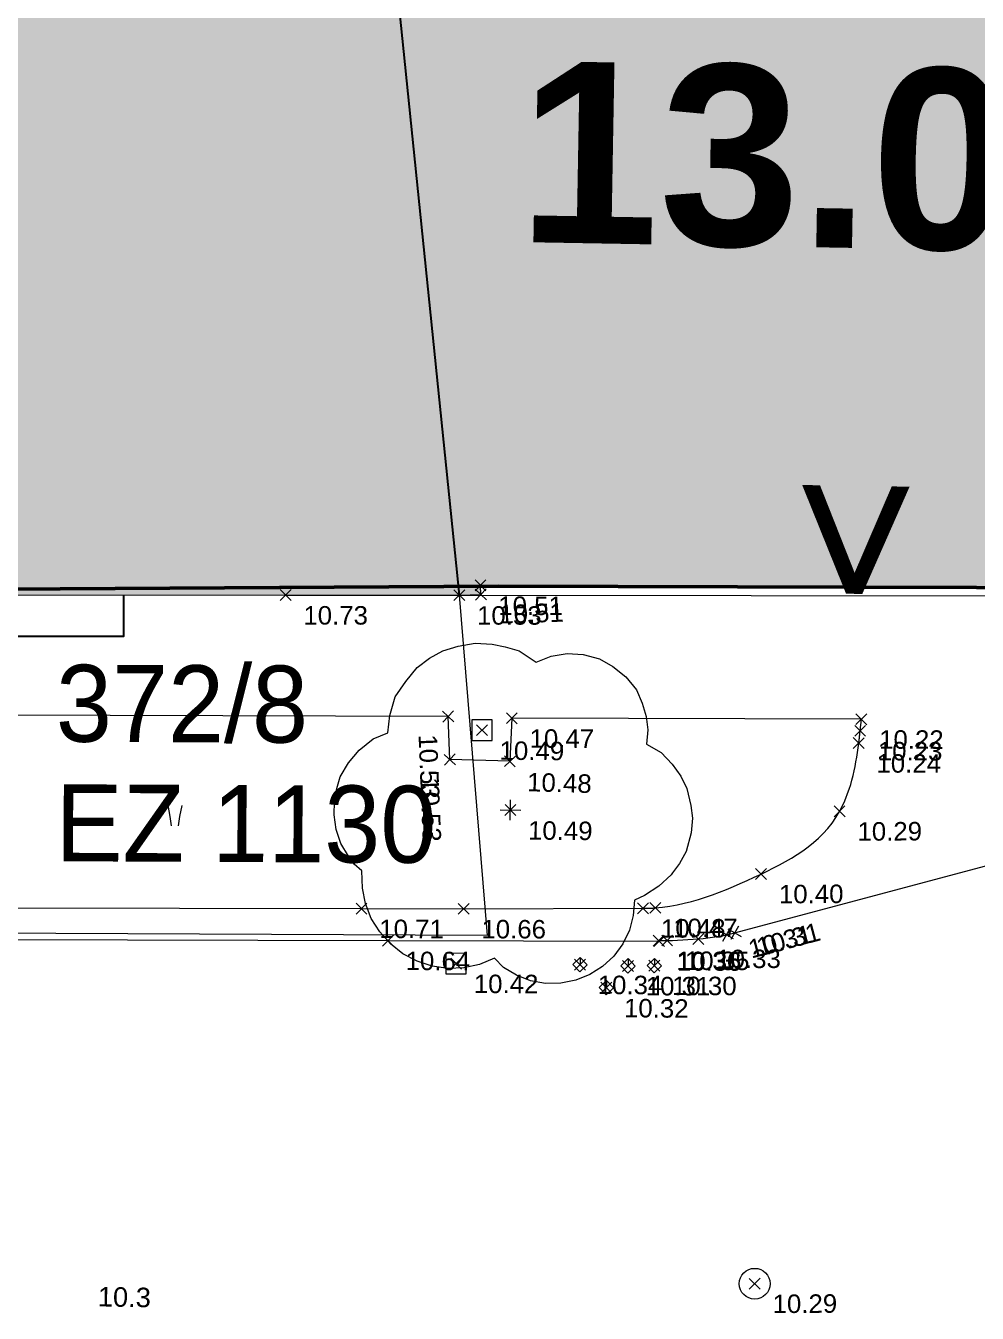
# Model space of a CAD drawing. Header units: metres. Extents: x -208 to 1512, y -277 to 123.
# Drawn here: x 897.06 to 915.6, y 5.63 to 30.72 of the extents above; entities that cross this region are included whole.
import ezdxf
from ezdxf.enums import TextEntityAlignment as Align

# ---------------------------------------------------------------- set-up
doc = ezdxf.new("R2010")
doc.units = ezdxf.units.M
doc.header["$MEASUREMENT"] = 0
for name, color, linetype in [('725 Nachbarbebauung', 7, 'Continuous'), ('730_DKM_Grenzen', 7, 'Continuous'), ('740_WienGV_Flwd-Bebauungsplan', 7, 'Continuous'), ('740_WienGV_Flwd-Bebauungsplan Text', 7, 'Continuous'), ('740_WienGV_Höhenkoten', 7, 'Continuous'), ('740_WienGV_L_Baum_ -gruppen_ Grünflächen', 7, 'Continuous'), ('740_WienGV_L_Gebäude', 7, 'Continuous'), ('740_WienGV_T_Baum_ Naturdenkmal', 7, 'Continuous'), ('740_WienGV_T_Einbauten', 7, 'Continuous'), ('740_WienGV_T_Gebäude', 7, 'Continuous'), ('740_WienGV_T_Straßen_ Gehsteige_ Schienen', 7, 'Continuous'), ('918 Lageplan Beschriftung.x', 7, 'Continuous')]:
    doc.layers.add(name, color=color, linetype=linetype)
doc.styles.add('ERSTELLTER_STIL_12', font='arial.ttf', dxfattribs={"width": 1.000059})
doc.styles.add('ERSTELLTER_STIL_3', font='arial.ttf')
doc.styles.add('ERSTELLTER_STIL_5', font='arial.ttf', dxfattribs={"width": 0.936858})
doc.styles.add('ERSTELLTER_STIL_7', font='tahoma.ttf', dxfattribs={"width": 0.999942})

# ---------------------------------------------------------------- blocks, each defined once
blk = doc.blocks.new('Decke_77_5', base_point=(890.878, 39.478))
at = {"layer": '725 Nachbarbebauung', "linetype": 'Continuous', "lineweight": 0, "true_color": 0x1f1f1f}
blk.add_hatch(color=250, dxfattribs=at).paths.add_polyline_path([(890.878, 39.478), (877.335, 39.288), (877.226, 19.641), (905.51, 19.623), (904.136, 33.059), (890.845, 33.114)])
at = {"layer": '725 Nachbarbebauung', "color": 8, "linetype": 'Continuous', "lineweight": 13, "flags": 128}
for points in [[(890.878, 39.478), (890.368, 39.471)], [(904.136, 33.059), (890.845, 33.114), (890.878, 39.478)], [(877.335, 39.288), (877.226, 19.641), (905.51, 19.623)]]:
    blk.add_lwpolyline(points, dxfattribs=at)
blk = doc.blocks.new('Decke_119_5', base_point=(905.856, 33.052))
at = {"layer": '725 Nachbarbebauung', "linetype": 'Continuous', "lineweight": 0, "true_color": 0x1f1f1f}
blk.add_hatch(color=250, dxfattribs=at).paths.add_polyline_path([(905.856, 33.052), (904.136, 33.059), (905.51, 19.623), (905.931, 19.635), (905.924, 19.815), (929.126, 19.72), (930.079, 32.955), (924.468, 32.978), (924.474, 34.928), (918.233, 34.952), (918.228, 33.002)])
at = {"layer": '725 Nachbarbebauung', "color": 8, "linetype": 'Continuous', "lineweight": 13, "flags": 128}
for points in [[(905.51, 19.623), (905.931, 19.635), (905.924, 19.815), (929.126, 19.72), (930.079, 32.955), (924.468, 32.978), (924.474, 34.928), (918.233, 34.952), (918.228, 33.002), (905.856, 33.052)], [(905.856, 33.052), (904.136, 33.059)], [(904.136, 33.059), (905.51, 19.623)]]:
    blk.add_lwpolyline(points, dxfattribs=at)
blk = doc.blocks.new('GI00131_ATT627(WIESE)_2CA5[1017]_5', base_point=(899.97, 15.327))
at = {"layer": '740_WienGV_L_Baum_ -gruppen_ Grünflächen', "color": 252, "linetype": 'Continuous', "lineweight": 13, "true_color": 0x949494}
for p, q in [((899.833, 15.53), (899.873, 15.309)), ((899.873, 15.309), (899.894, 15.129)), ((900.038, 15.126), (900.065, 15.312)), ((900.065, 15.312), (900.114, 15.525))]:
    blk.add_line(p, q, dxfattribs=at)
blk = doc.blocks.new('GI0007_ATT22(LAUB)_2815[1063]_5', base_point=(906.564, 15.37))
at = {"layer": '740_WienGV_L_Baum_ -gruppen_ Grünflächen', "color": 252, "linetype": 'Continuous', "lineweight": 13, "true_color": 0x949494}
for p, q in [((905.191, 18.538), (905.486, 18.632)), ((905.486, 18.632), (905.821, 18.686)), ((905.821, 18.686), (906.149, 18.67)), ((906.149, 18.67), (906.407, 18.62)), ((906.407, 18.62), (906.674, 18.536)), ((904.687, 18.214), (904.929, 18.399)), ((904.929, 18.399), (905.191, 18.538)), ((906.674, 18.536), (906.93, 18.372)), ((906.93, 18.372), (907.008, 18.316)), ((907.008, 18.316), (907.299, 18.435)), ((907.299, 18.435), (907.609, 18.484)), ((907.609, 18.484), (907.922, 18.468)), ((907.922, 18.468), (908.244, 18.383)), ((908.244, 18.383), (908.5, 18.234)), ((904.468, 17.944), (904.687, 18.214)), ((908.5, 18.234), (908.755, 18.035)), ((904.263, 17.644), (904.468, 17.944)), ((908.755, 18.035), (908.965, 17.782)), ((904.157, 17.278), (904.263, 17.644)), ((908.965, 17.782), (909.074, 17.521)), ((909.074, 17.521), (909.149, 17.261)), ((904.116, 16.94), (904.157, 17.278)), ((909.149, 17.261), (909.184, 17.002)), ((903.558, 16.602), (903.83, 16.821)), ((903.83, 16.821), (904.116, 16.94)), ((909.184, 17.002), (909.159, 16.723)), ((903.349, 16.357), (903.558, 16.602)), ((909.159, 16.723), (909.445, 16.559)), ((903.19, 16.081), (903.349, 16.357)), ((909.445, 16.559), (909.66, 16.331)), ((909.66, 16.331), (909.825, 16.094)), ((903.126, 15.858), (903.19, 16.081)), ((909.825, 16.094), (909.94, 15.858)), ((903.076, 15.601), (903.126, 15.858)), ((909.94, 15.858), (910.023, 15.528)), ((903.072, 15.342), (903.076, 15.601)), ((903.111, 15.057), (903.072, 15.342)), ((910.023, 15.528), (910.053, 15.279)), ((903.201, 14.787), (903.111, 15.057)), ((910.053, 15.279), (910.028, 14.99)), ((910.028, 14.99), (909.927, 14.629)), ((903.35, 14.535), (903.201, 14.787)), ((909.927, 14.629), (909.803, 14.397)), ((903.462, 14.379), (903.35, 14.535)), ((903.609, 14.252), (903.462, 14.379)), ((909.803, 14.397), (909.661, 14.211)), ((903.623, 13.913), (903.609, 14.252)), ((909.635, 14.176), (909.397, 13.952)), ((909.661, 14.211), (909.635, 14.176)), ((903.682, 13.613), (903.623, 13.913)), ((909.397, 13.952), (909.12, 13.773)), ((903.796, 13.323), (903.682, 13.613)), ((908.924, 13.682), (908.899, 13.383)), ((909.12, 13.773), (908.924, 13.682)), ((903.96, 13.061), (903.796, 13.323)), ((908.899, 13.383), (908.824, 13.096)), ((904.17, 12.828), (903.96, 13.061)), ((908.824, 13.096), (908.695, 12.83)), ((904.411, 12.635), (904.17, 12.828)), ((908.695, 12.83), (908.521, 12.589)), ((904.687, 12.49), (904.411, 12.635)), ((906.196, 12.547), (905.905, 12.428)), ((906.372, 12.37), (906.196, 12.547)), ((908.521, 12.589), (908.303, 12.389)), ((904.984, 12.395), (904.687, 12.49)), ((905.291, 12.35), (904.984, 12.395)), ((905.6, 12.364), (905.291, 12.35)), ((905.905, 12.428), (905.6, 12.364)), ((906.623, 12.216), (906.372, 12.37)), ((908.303, 12.389), (908.056, 12.229)), ((906.9, 12.111), (906.623, 12.216)), ((907.192, 12.056), (906.9, 12.111)), ((907.491, 12.06), (907.192, 12.056)), ((907.781, 12.12), (907.491, 12.06)), ((908.056, 12.229), (907.781, 12.12))]:
    blk.add_line(p, q, dxfattribs=at)
blk = doc.blocks.new('LO000601_2AC5[1093]_5', base_point=(911.265, 6.205))
at = {"layer": '740_WienGV_T_Einbauten', "color": 252, "linetype": 'Continuous', "lineweight": 13, "true_color": 0x949494}
blk.add_circle((911.265, 6.205), 0.3, dxfattribs=at)
blk = doc.blocks.new('LO0011_37C5[1095]_5', base_point=(908.376, 11.975))
at = {"layer": '740_WienGV_T_Einbauten', "color": 252, "linetype": 'Continuous', "lineweight": 13, "true_color": 0x949494}
for p, q in [((908.378, 12.116), (908.234, 11.977)), ((908.378, 12.116), (908.376, 11.975)), ((908.517, 11.972), (908.378, 12.116)), ((908.234, 11.977), (908.373, 11.833)), ((908.373, 11.833), (908.517, 11.972))]:
    blk.add_line(p, q, dxfattribs=at)
blk = doc.blocks.new('LO0011_37C5[1096]_5', base_point=(908.798, 12.399))
at = {"layer": '740_WienGV_T_Einbauten', "color": 252, "linetype": 'Continuous', "lineweight": 13, "true_color": 0x949494}
for p, q in [((908.8, 12.541), (908.656, 12.402)), ((908.656, 12.402), (908.795, 12.258)), ((908.795, 12.258), (908.939, 12.397)), ((908.8, 12.541), (908.798, 12.399)), ((908.939, 12.397), (908.8, 12.541))]:
    blk.add_line(p, q, dxfattribs=at)
blk = doc.blocks.new('LO0011_37C5[1097]_5', base_point=(907.862, 12.423))
at = {"layer": '740_WienGV_T_Einbauten', "color": 252, "linetype": 'Continuous', "lineweight": 13, "true_color": 0x949494}
for p, q in [((907.864, 12.565), (907.72, 12.426)), ((907.864, 12.565), (907.862, 12.423)), ((908.003, 12.421), (907.864, 12.565)), ((907.72, 12.426), (907.859, 12.282)), ((907.859, 12.282), (908.003, 12.421))]:
    blk.add_line(p, q, dxfattribs=at)
blk = doc.blocks.new('LO0011_37C5[1098]_5', base_point=(909.31, 12.405))
at = {"layer": '740_WienGV_T_Einbauten', "color": 252, "linetype": 'Continuous', "lineweight": 13, "true_color": 0x949494}
for p, q in [((909.312, 12.546), (909.168, 12.407)), ((909.312, 12.546), (909.31, 12.405)), ((909.451, 12.402), (909.312, 12.546)), ((909.168, 12.407), (909.307, 12.263)), ((909.307, 12.263), (909.451, 12.402))]:
    blk.add_line(p, q, dxfattribs=at)
blk = doc.blocks.new('GI0005_3845[1112]_5', base_point=(906.506, 15.437))
at = {"layer": '740_WienGV_T_Baum_ Naturdenkmal', "color": 252, "linetype": 'Continuous', "lineweight": 13, "true_color": 0x949494}
for p, q in [((906.502, 15.237), (906.509, 15.637)), ((906.306, 15.44), (906.706, 15.433))]:
    blk.add_line(p, q, dxfattribs=at)
blk = doc.blocks.new('LO0005_2B75[1126]_5', base_point=(905.952, 16.993))
at = {"layer": '740_WienGV_T_Einbauten', "color": 252, "linetype": 'Continuous', "lineweight": 13, "true_color": 0x949494}
for p, q in [((905.753, 17.194), (905.752, 16.794)), ((906.153, 17.193), (905.753, 17.194)), ((906.152, 16.793), (906.153, 17.193)), ((905.752, 16.794), (906.152, 16.793))]:
    blk.add_line(p, q, dxfattribs=at)
blk = doc.blocks.new('LO0005_2B75[1127]_5', base_point=(905.448, 12.444))
at = {"layer": '740_WienGV_T_Einbauten', "color": 252, "linetype": 'Continuous', "lineweight": 13, "true_color": 0x949494}
for p, q in [((905.248, 12.644), (905.247, 12.244)), ((905.648, 12.643), (905.248, 12.644)), ((905.647, 12.243), (905.648, 12.643)), ((905.247, 12.244), (905.647, 12.243))]:
    blk.add_line(p, q, dxfattribs=at)
blk = doc.blocks.new('LO0005_2B75[1138]_5', base_point=(905.952, 16.993))
at = {"layer": '740_WienGV_T_Einbauten', "color": 252, "linetype": 'Continuous', "lineweight": 13, "true_color": 0x949494}
for p, q in [((905.753, 17.194), (905.752, 16.794)), ((906.153, 17.193), (905.753, 17.194)), ((906.152, 16.793), (906.153, 17.193)), ((905.752, 16.794), (906.152, 16.793))]:
    blk.add_line(p, q, dxfattribs=at)
blk = doc.blocks.new('LO0005_2B75[1139]_5', base_point=(905.448, 12.444))
at = {"layer": '740_WienGV_T_Einbauten', "color": 252, "linetype": 'Continuous', "lineweight": 13, "true_color": 0x949494}
for p, q in [((905.248, 12.644), (905.247, 12.244)), ((905.648, 12.643), (905.248, 12.644)), ((905.647, 12.243), (905.648, 12.643)), ((905.247, 12.244), (905.647, 12.243))]:
    blk.add_line(p, q, dxfattribs=at)
blk = doc.blocks.new('DEF01_4155[1212]_5', base_point=(909.396, 12.891))
at = {"layer": '740_WienGV_T_Straßen_ Gehsteige_ Schienen', "color": 252, "linetype": 'Continuous', "lineweight": 13, "true_color": 0x949494}
for p, q in [((909.502, 12.997), (909.289, 12.785)), ((909.29, 12.998), (909.501, 12.785))]:
    blk.add_line(p, q, dxfattribs=at)
at = {"layer": '740_WienGV_T_Straßen_ Gehsteige_ Schienen', "color": 252, "lineweight": 13, "true_color": 0x949494, "style": 'ERSTELLTER_STIL_3'}
blk.add_attdef('HOEHE', text='', height=0.36, rotation=359.8821, dxfattribs=at).set_placement((909.741, 12.497), align=Align.MIDDLE_LEFT)
blk = doc.blocks.new('DEF01_4155[1220]_5', base_point=(905.51, 19.623))
at = {"layer": '740_WienGV_T_Gebäude', "color": 252, "linetype": 'Continuous', "lineweight": 13, "true_color": 0x949494}
for p, q in [((905.404, 19.729), (905.616, 19.517)), ((905.616, 19.729), (905.404, 19.517))]:
    blk.add_line(p, q, dxfattribs=at)
at = {"layer": '740_WienGV_T_Gebäude', "color": 252, "lineweight": 13, "true_color": 0x949494, "style": 'ERSTELLTER_STIL_3'}
blk.add_attdef('HOEHE', text='', height=0.36, rotation=359.9658, dxfattribs=at).set_placement((905.856, 19.229), align=Align.MIDDLE_LEFT)
blk = doc.blocks.new('DEF01_4155[1227]_5', base_point=(909.31, 12.405))
at = {"layer": '740_WienGV_T_Einbauten', "color": 252, "linetype": 'Continuous', "lineweight": 13, "true_color": 0x949494}
for p, q in [((909.416, 12.511), (909.203, 12.299)), ((909.204, 12.511), (909.416, 12.299))]:
    blk.add_line(p, q, dxfattribs=at)
at = {"layer": '740_WienGV_T_Einbauten', "color": 252, "lineweight": 13, "true_color": 0x949494, "style": 'ERSTELLTER_STIL_3'}
blk.add_attdef('HOEHE', text='', height=0.36, rotation=359.8821, dxfattribs=at).set_placement((909.655, 12.01), align=Align.MIDDLE_LEFT)
blk = doc.blocks.new('DEF01_4155[1236]_5', base_point=(905.293, 17.258))
at = {"layer": '740_WienGV_T_Straßen_ Gehsteige_ Schienen', "color": 252, "linetype": 'Continuous', "lineweight": 13, "true_color": 0x949494}
for p, q in [((905.403, 17.157), (905.183, 17.36)), ((905.395, 17.368), (905.191, 17.148))]:
    blk.add_line(p, q, dxfattribs=at)
at = {"layer": '740_WienGV_T_Straßen_ Gehsteige_ Schienen', "color": 252, "lineweight": 13, "true_color": 0x949494, "style": 'ERSTELLTER_STIL_3'}
blk.add_attdef('HOEHE', text='', height=0.36, rotation=272.2924, dxfattribs=at).set_placement((904.896, 16.913), align=Align.MIDDLE_LEFT)
blk = doc.blocks.new('DEF01_4155[1275]_5', base_point=(908.798, 12.399))
at = {"layer": '740_WienGV_T_Einbauten', "color": 252, "linetype": 'Continuous', "lineweight": 13, "true_color": 0x949494}
for p, q in [((908.904, 12.505), (908.691, 12.293)), ((908.692, 12.505), (908.903, 12.293))]:
    blk.add_line(p, q, dxfattribs=at)
at = {"layer": '740_WienGV_T_Einbauten', "color": 252, "lineweight": 13, "true_color": 0x949494, "style": 'ERSTELLTER_STIL_3'}
blk.add_attdef('HOEHE', text='', height=0.36, rotation=359.8821, dxfattribs=at).set_placement((909.143, 12.005), align=Align.MIDDLE_LEFT)
blk = doc.blocks.new('DEF01_4155[1280]_5', base_point=(909.405, 12.881))
at = {"layer": '740_WienGV_T_Straßen_ Gehsteige_ Schienen', "color": 252, "linetype": 'Continuous', "lineweight": 13, "true_color": 0x949494}
for p, q in [((909.512, 12.987), (909.299, 12.775)), ((909.3, 12.987), (909.511, 12.775))]:
    blk.add_line(p, q, dxfattribs=at)
at = {"layer": '740_WienGV_T_Straßen_ Gehsteige_ Schienen', "color": 252, "lineweight": 13, "true_color": 0x949494, "style": 'ERSTELLTER_STIL_3'}
blk.add_attdef('HOEHE', text='', height=0.36, rotation=359.8821, dxfattribs=at).set_placement((909.751, 12.486), align=Align.MIDDLE_LEFT)
blk = doc.blocks.new('DEF01_4155[1298]_5', base_point=(913.319, 16.98))
at = {"layer": '740_WienGV_T_Straßen_ Gehsteige_ Schienen', "color": 252, "linetype": 'Continuous', "lineweight": 13, "true_color": 0x949494}
for p, q in [((913.213, 17.086), (913.425, 16.874)), ((913.426, 17.086), (913.213, 16.874))]:
    blk.add_line(p, q, dxfattribs=at)
at = {"layer": '740_WienGV_T_Straßen_ Gehsteige_ Schienen', "color": 252, "lineweight": 13, "true_color": 0x949494, "style": 'ERSTELLTER_STIL_3'}
blk.add_attdef('HOEHE', text='', height=0.36, rotation=359.8419, dxfattribs=at).set_placement((913.664, 16.585), align=Align.MIDDLE_LEFT)
blk = doc.blocks.new('DEF01_4155[1303]_5', base_point=(913.292, 16.741))
at = {"layer": '740_WienGV_T_Straßen_ Gehsteige_ Schienen', "color": 252, "linetype": 'Continuous', "lineweight": 13, "true_color": 0x949494}
for p, q in [((913.398, 16.846), (913.185, 16.635)), ((913.186, 16.847), (913.398, 16.634))]:
    blk.add_line(p, q, dxfattribs=at)
at = {"layer": '740_WienGV_T_Straßen_ Gehsteige_ Schienen', "color": 252, "lineweight": 13, "true_color": 0x949494, "style": 'ERSTELLTER_STIL_3'}
blk.add_attdef('HOEHE', text='', height=0.36, rotation=359.8419, dxfattribs=at).set_placement((913.637, 16.346), align=Align.MIDDLE_LEFT)
blk = doc.blocks.new('DEF01_4155[1312]_5', base_point=(905.931, 19.635))
at = {"layer": '740_WienGV_T_Gebäude', "color": 252, "linetype": 'Continuous', "lineweight": 13, "true_color": 0x949494}
for p, q in [((905.822, 19.738), (906.04, 19.532)), ((906.034, 19.744), (905.828, 19.526))]:
    blk.add_line(p, q, dxfattribs=at)
at = {"layer": '740_WienGV_T_Gebäude', "color": 252, "lineweight": 13, "true_color": 0x949494, "style": 'ERSTELLTER_STIL_3'}
blk.add_attdef('HOEHE', text='', height=0.36, rotation=1.6763, dxfattribs=at).set_placement((906.289, 19.251), align=Align.MIDDLE_LEFT)
blk = doc.blocks.new('DEF01_4155[1315]_5', base_point=(905.595, 13.511))
at = {"layer": '740_WienGV_T_Straßen_ Gehsteige_ Schienen', "color": 252, "linetype": 'Continuous', "lineweight": 13, "true_color": 0x949494}
for p, q in [((905.702, 13.617), (905.489, 13.405)), ((905.49, 13.617), (905.701, 13.405))]:
    blk.add_line(p, q, dxfattribs=at)
at = {"layer": '740_WienGV_T_Straßen_ Gehsteige_ Schienen', "color": 252, "lineweight": 13, "true_color": 0x949494, "style": 'ERSTELLTER_STIL_3'}
blk.add_attdef('HOEHE', text='', height=0.36, rotation=359.8713, dxfattribs=at).set_placement((905.941, 13.116), align=Align.MIDDLE_LEFT)
blk = doc.blocks.new('DEF01_4155[1318]_5', base_point=(905.327, 16.418))
at = {"layer": '740_WienGV_T_Straßen_ Gehsteige_ Schienen', "color": 252, "linetype": 'Continuous', "lineweight": 13, "true_color": 0x949494}
for p, q in [((905.437, 16.317), (905.216, 16.52)), ((905.428, 16.529), (905.225, 16.308))]:
    blk.add_line(p, q, dxfattribs=at)
at = {"layer": '740_WienGV_T_Straßen_ Gehsteige_ Schienen', "color": 252, "lineweight": 13, "true_color": 0x949494, "style": 'ERSTELLTER_STIL_3'}
blk.add_attdef('HOEHE', text='', height=0.36, rotation=272.2924, dxfattribs=at).set_placement((904.929, 16.073), align=Align.MIDDLE_LEFT)
blk = doc.blocks.new('DEF01_4155[1324]_5', base_point=(904.119, 12.892))
at = {"layer": '740_WienGV_T_Straßen_ Gehsteige_ Schienen', "color": 252, "linetype": 'Continuous', "lineweight": 13, "true_color": 0x949494}
for p, q in [((904.225, 12.998), (904.012, 12.786)), ((904.013, 12.998), (904.225, 12.786))]:
    blk.add_line(p, q, dxfattribs=at)
at = {"layer": '740_WienGV_T_Straßen_ Gehsteige_ Schienen', "color": 252, "lineweight": 13, "true_color": 0x949494, "style": 'ERSTELLTER_STIL_3'}
blk.add_attdef('HOEHE', text='', height=0.36, rotation=359.8394, dxfattribs=at).set_placement((904.464, 12.497), align=Align.MIDDLE_LEFT)
blk = doc.blocks.new('DEF01_4155[1349]_5', base_point=(909.328, 13.531))
at = {"layer": '740_WienGV_T_Straßen_ Gehsteige_ Schienen', "color": 252, "linetype": 'Continuous', "lineweight": 13, "true_color": 0x949494}
for p, q in [((909.222, 13.636), (909.435, 13.425)), ((909.434, 13.637), (909.223, 13.424))]:
    blk.add_line(p, q, dxfattribs=at)
at = {"layer": '740_WienGV_T_Straßen_ Gehsteige_ Schienen', "color": 252, "lineweight": 13, "true_color": 0x949494, "style": 'ERSTELLTER_STIL_3'}
blk.add_attdef('HOEHE', text='', height=0.36, rotation=0.1629, dxfattribs=at).set_placement((909.676, 13.138), align=Align.MIDDLE_LEFT)
blk = doc.blocks.new('DEF01_4155[1351]_5', base_point=(905.448, 12.444))
at = {"layer": '740_WienGV_T_Einbauten', "color": 252, "linetype": 'Continuous', "lineweight": 13, "true_color": 0x949494}
for p, q in [((905.554, 12.549), (905.341, 12.338)), ((905.342, 12.55), (905.554, 12.337))]:
    blk.add_line(p, q, dxfattribs=at)
at = {"layer": '740_WienGV_T_Einbauten', "color": 252, "lineweight": 13, "true_color": 0x949494, "style": 'ERSTELLTER_STIL_3'}
blk.add_attdef('HOEHE', text='', height=0.36, rotation=359.8821, dxfattribs=at).set_placement((905.793, 12.049), align=Align.MIDDLE_LEFT)
blk = doc.blocks.new('DEF01_4155[1355]_5', base_point=(909.091, 13.521))
at = {"layer": '740_WienGV_T_Straßen_ Gehsteige_ Schienen', "color": 252, "linetype": 'Continuous', "lineweight": 13, "true_color": 0x949494}
for p, q in [((908.985, 13.627), (909.197, 13.415)), ((909.197, 13.627), (908.985, 13.415))]:
    blk.add_line(p, q, dxfattribs=at)
at = {"layer": '740_WienGV_T_Straßen_ Gehsteige_ Schienen', "color": 252, "lineweight": 13, "true_color": 0x949494, "style": 'ERSTELLTER_STIL_3'}
blk.add_attdef('HOEHE', text='', height=0.36, rotation=0.1629, dxfattribs=at).set_placement((909.439, 13.128), align=Align.MIDDLE_LEFT)
blk = doc.blocks.new('DEF01_4155[1364]_5', base_point=(906.534, 17.226))
at = {"layer": '740_WienGV_T_Straßen_ Gehsteige_ Schienen', "color": 252, "linetype": 'Continuous', "lineweight": 13, "true_color": 0x949494}
for p, q in [((906.64, 17.331), (906.427, 17.12)), ((906.428, 17.332), (906.639, 17.119))]:
    blk.add_line(p, q, dxfattribs=at)
at = {"layer": '740_WienGV_T_Straßen_ Gehsteige_ Schienen', "color": 252, "lineweight": 13, "true_color": 0x949494, "style": 'ERSTELLTER_STIL_3'}
blk.add_attdef('HOEHE', text='', height=0.36, rotation=359.8419, dxfattribs=at).set_placement((906.879, 16.831), align=Align.MIDDLE_LEFT)
blk = doc.blocks.new('DEF01_4155[1367]_5', base_point=(907.862, 12.423))
at = {"layer": '740_WienGV_T_Einbauten', "color": 252, "linetype": 'Continuous', "lineweight": 13, "true_color": 0x949494}
for p, q in [((907.756, 12.53), (907.968, 12.317)), ((907.968, 12.529), (907.756, 12.318))]:
    blk.add_line(p, q, dxfattribs=at)
at = {"layer": '740_WienGV_T_Einbauten', "color": 252, "lineweight": 13, "true_color": 0x949494, "style": 'ERSTELLTER_STIL_3'}
blk.add_attdef('HOEHE', text='', height=0.36, rotation=359.8821, dxfattribs=at).set_placement((908.207, 12.029), align=Align.MIDDLE_LEFT)
blk = doc.blocks.new('DEF01_4155[1368]_5', base_point=(905.924, 19.815))
at = {"layer": '740_WienGV_T_Gebäude', "color": 252, "linetype": 'Continuous', "lineweight": 13, "true_color": 0x949494}
for p, q in [((906.03, 19.921), (905.817, 19.709)), ((905.818, 19.922), (906.03, 19.709))]:
    blk.add_line(p, q, dxfattribs=at)
at = {"layer": '740_WienGV_T_Gebäude', "color": 252, "lineweight": 13, "true_color": 0x949494, "style": 'ERSTELLTER_STIL_3'}
blk.add_attdef('HOEHE', text='', height=0.36, rotation=359.7649, dxfattribs=at).set_placement((906.269, 19.42), align=Align.MIDDLE_LEFT)
blk = doc.blocks.new('DEF01_4155[1374]_5', base_point=(913.343, 17.207))
at = {"layer": '740_WienGV_T_Straßen_ Gehsteige_ Schienen', "color": 252, "linetype": 'Continuous', "lineweight": 13, "true_color": 0x949494}
for p, q in [((913.45, 17.312), (913.237, 17.101)), ((913.238, 17.313), (913.449, 17.1))]:
    blk.add_line(p, q, dxfattribs=at)
at = {"layer": '740_WienGV_T_Straßen_ Gehsteige_ Schienen', "color": 252, "lineweight": 13, "true_color": 0x949494, "style": 'ERSTELLTER_STIL_3'}
blk.add_attdef('HOEHE', text='', height=0.36, rotation=359.8419, dxfattribs=at).set_placement((913.689, 16.812), align=Align.MIDDLE_LEFT)
blk = doc.blocks.new('DEF01_4155[1386]_5', base_point=(902.126, 19.625))
at = {"layer": '740_WienGV_T_Gebäude', "color": 252, "linetype": 'Continuous', "lineweight": 13, "true_color": 0x949494}
for p, q in [((902.02, 19.731), (902.232, 19.519)), ((902.232, 19.731), (902.02, 19.519))]:
    blk.add_line(p, q, dxfattribs=at)
at = {"layer": '740_WienGV_T_Gebäude', "color": 252, "lineweight": 13, "true_color": 0x949494, "style": 'ERSTELLTER_STIL_3'}
blk.add_attdef('HOEHE', text='', height=0.36, rotation=359.9625, dxfattribs=at).set_placement((902.472, 19.231), align=Align.MIDDLE_LEFT)
blk = doc.blocks.new('DEF01_4155[1399]_5', base_point=(909.561, 12.894))
at = {"layer": '740_WienGV_T_Straßen_ Gehsteige_ Schienen', "color": 252, "linetype": 'Continuous', "lineweight": 13, "true_color": 0x949494}
for p, q in [((909.667, 13), (909.454, 12.788)), ((909.455, 13.001), (909.667, 12.788))]:
    blk.add_line(p, q, dxfattribs=at)
at = {"layer": '740_WienGV_T_Straßen_ Gehsteige_ Schienen', "color": 252, "lineweight": 13, "true_color": 0x949494, "style": 'ERSTELLTER_STIL_3'}
blk.add_attdef('HOEHE', text='', height=0.36, rotation=359.8821, dxfattribs=at).set_placement((909.906, 12.5), align=Align.MIDDLE_LEFT)
blk = doc.blocks.new('DEF01_4155[1404]_5', base_point=(910.713, 13.006))
at = {"layer": '740_WienGV_T_Straßen_ Gehsteige_ Schienen', "color": 252, "linetype": 'Continuous', "lineweight": 13, "true_color": 0x949494}
for p, q in [((910.583, 13.081), (910.843, 12.931)), ((910.788, 13.136), (910.638, 12.876))]:
    blk.add_line(p, q, dxfattribs=at)
at = {"layer": '740_WienGV_T_Straßen_ Gehsteige_ Schienen', "color": 252, "lineweight": 13, "true_color": 0x949494, "style": 'ERSTELLTER_STIL_3'}
blk.add_attdef('HOEHE', text='', height=0.36, rotation=14.9295, dxfattribs=at).set_placement((911.154, 12.715), align=Align.MIDDLE_LEFT)
blk = doc.blocks.new('DEF01_4155[1411]_5', base_point=(903.605, 13.516))
at = {"layer": '740_WienGV_T_Straßen_ Gehsteige_ Schienen', "color": 252, "linetype": 'Continuous', "lineweight": 13, "true_color": 0x949494}
for p, q in [((903.499, 13.622), (903.711, 13.409)), ((903.711, 13.621), (903.499, 13.41))]:
    blk.add_line(p, q, dxfattribs=at)
at = {"layer": '740_WienGV_T_Straßen_ Gehsteige_ Schienen', "color": 252, "lineweight": 13, "true_color": 0x949494, "style": 'ERSTELLTER_STIL_3'}
blk.add_attdef('HOEHE', text='', height=0.36, rotation=359.8704, dxfattribs=at).set_placement((903.951, 13.121), align=Align.MIDDLE_LEFT)
blk = doc.blocks.new('DEF01_4155[1417]_5', base_point=(910.874, 13.045))
at = {"layer": '740_WienGV_T_Straßen_ Gehsteige_ Schienen', "color": 252, "linetype": 'Continuous', "lineweight": 13, "true_color": 0x949494}
for p, q in [((910.744, 13.12), (911.004, 12.97)), ((910.949, 13.175), (910.799, 12.915))]:
    blk.add_line(p, q, dxfattribs=at)
at = {"layer": '740_WienGV_T_Straßen_ Gehsteige_ Schienen', "color": 252, "lineweight": 13, "true_color": 0x949494, "style": 'ERSTELLTER_STIL_3'}
blk.add_attdef('HOEHE', text='', height=0.36, rotation=14.9295, dxfattribs=at).set_placement((911.314, 12.754), align=Align.MIDDLE_LEFT)
blk = doc.blocks.new('DEF01_4155[1420]_5', base_point=(906.497, 16.386))
at = {"layer": '740_WienGV_T_Straßen_ Gehsteige_ Schienen', "color": 252, "linetype": 'Continuous', "lineweight": 13, "true_color": 0x949494}
for p, q in [((906.606, 16.489), (906.388, 16.283)), ((906.394, 16.495), (906.6, 16.277))]:
    blk.add_line(p, q, dxfattribs=at)
at = {"layer": '740_WienGV_T_Straßen_ Gehsteige_ Schienen', "color": 252, "lineweight": 13, "true_color": 0x949494, "style": 'ERSTELLTER_STIL_3'}
blk.add_attdef('HOEHE', text='', height=0.36, rotation=358.4118, dxfattribs=at).set_placement((906.832, 15.983), align=Align.MIDDLE_LEFT)
blk = doc.blocks.new('DEF01_4155[1424]_5', base_point=(911.265, 6.205))
at = {"layer": '740_WienGV_T_Einbauten', "color": 252, "linetype": 'Continuous', "lineweight": 13, "true_color": 0x949494}
for p, q in [((911.159, 6.31), (911.372, 6.099)), ((911.371, 6.312), (911.16, 6.098))]:
    blk.add_line(p, q, dxfattribs=at)
at = {"layer": '740_WienGV_T_Einbauten', "color": 252, "lineweight": 13, "true_color": 0x949494, "style": 'ERSTELLTER_STIL_3'}
blk.add_attdef('HOEHE', text='', height=0.36, rotation=0.3154, dxfattribs=at).set_placement((911.614, 5.813), align=Align.MIDDLE_LEFT)
blk = doc.blocks.new('DEF01_4155[1432]_5', base_point=(911.389, 14.189))
at = {"layer": '740_WienGV_T_Straßen_ Gehsteige_ Schienen', "color": 252, "linetype": 'Continuous', "lineweight": 13, "true_color": 0x949494}
for p, q in [((911.282, 14.295), (911.495, 14.084)), ((911.494, 14.296), (911.283, 14.082))]:
    blk.add_line(p, q, dxfattribs=at)
at = {"layer": '740_WienGV_T_Straßen_ Gehsteige_ Schienen', "color": 252, "lineweight": 13, "true_color": 0x949494, "style": 'ERSTELLTER_STIL_3'}
blk.add_attdef('HOEHE', text='', height=0.36, rotation=0.3154, dxfattribs=at).set_placement((911.737, 13.797), align=Align.MIDDLE_LEFT)
blk = doc.blocks.new('DEF01_4155[1436]_5', base_point=(908.376, 11.975))
at = {"layer": '740_WienGV_T_Einbauten', "color": 252, "linetype": 'Continuous', "lineweight": 13, "true_color": 0x949494}
for p, q in [((908.483, 12.08), (908.269, 11.87)), ((908.27, 12.082), (908.481, 11.868))]:
    blk.add_line(p, q, dxfattribs=at)
at = {"layer": '740_WienGV_T_Einbauten', "color": 252, "lineweight": 13, "true_color": 0x949494, "style": 'ERSTELLTER_STIL_3'}
blk.add_attdef('HOEHE', text='', height=0.36, rotation=359.5214, dxfattribs=at).set_placement((908.719, 11.578), align=Align.MIDDLE_LEFT)
blk = doc.blocks.new('DEF01_4155[1448]_5', base_point=(912.918, 15.41))
at = {"layer": '740_WienGV_T_Straßen_ Gehsteige_ Schienen', "color": 252, "linetype": 'Continuous', "lineweight": 13, "true_color": 0x949494}
for p, q in [((912.812, 15.516), (913.025, 15.305)), ((913.024, 15.517), (912.813, 15.304))]:
    blk.add_line(p, q, dxfattribs=at)
at = {"layer": '740_WienGV_T_Straßen_ Gehsteige_ Schienen', "color": 252, "lineweight": 13, "true_color": 0x949494, "style": 'ERSTELLTER_STIL_3'}
blk.add_attdef('HOEHE', text='', height=0.36, rotation=0.3154, dxfattribs=at).set_placement((913.267, 15.018), align=Align.MIDDLE_LEFT)
blk = doc.blocks.new('DEF01_4155[1450]_5', base_point=(910.167, 12.924))
at = {"layer": '740_WienGV_T_Straßen_ Gehsteige_ Schienen', "color": 252, "linetype": 'Continuous', "lineweight": 13, "true_color": 0x949494}
for p, q in [((910.061, 13.03), (910.274, 12.819)), ((910.273, 13.031), (910.062, 12.818))]:
    blk.add_line(p, q, dxfattribs=at)
at = {"layer": '740_WienGV_T_Straßen_ Gehsteige_ Schienen', "color": 252, "lineweight": 13, "true_color": 0x949494, "style": 'ERSTELLTER_STIL_3'}
blk.add_attdef('HOEHE', text='', height=0.36, rotation=0.3154, dxfattribs=at).set_placement((910.516, 12.532), align=Align.MIDDLE_LEFT)
blk = doc.blocks.new('DEF01_4155[1454]_5', base_point=(906.506, 15.437))
at = {"layer": '740_WienGV_T_Baum_ Naturdenkmal', "color": 252, "linetype": 'Continuous', "lineweight": 13, "true_color": 0x949494}
for p, q in [((906.613, 15.542), (906.399, 15.332)), ((906.401, 15.544), (906.611, 15.33))]:
    blk.add_line(p, q, dxfattribs=at)
at = {"layer": '740_WienGV_T_Baum_ Naturdenkmal', "color": 252, "lineweight": 13, "true_color": 0x949494, "style": 'ERSTELLTER_STIL_3'}
blk.add_attdef('HOEHE', text='', height=0.36, rotation=359.5214, dxfattribs=at).set_placement((906.849, 15.04), align=Align.MIDDLE_LEFT)
blk = doc.blocks.new('DEF01_4155[1455]_5', base_point=(905.952, 16.993))
at = {"layer": '740_WienGV_T_Einbauten', "color": 252, "linetype": 'Continuous', "lineweight": 13, "true_color": 0x949494}
for p, q in [((906.059, 17.098), (905.845, 16.888)), ((905.847, 17.1), (906.057, 16.886))]:
    blk.add_line(p, q, dxfattribs=at)
at = {"layer": '740_WienGV_T_Einbauten', "color": 252, "lineweight": 13, "true_color": 0x949494, "style": 'ERSTELLTER_STIL_3'}
blk.add_attdef('HOEHE', text='', height=0.36, rotation=359.5214, dxfattribs=at).set_placement((906.295, 16.596), align=Align.MIDDLE_LEFT)

msp = doc.modelspace()

# ---------------------------------------------------------------- linework, layer by layer
at = {"layer": '730_DKM_Grenzen', "color": 8, "linetype": 'Continuous', "lineweight": 13}
for points in [[(905.51, 19.623), (906.05, 12.991), (879.44, 13.118)], [(905.51, 19.623), (945.341, 19.581), (951.257, 19.575), (954.79, 19.68), (984.792, 19.54), (987.992, 19.521)]]:
    msp.add_lwpolyline(points, dxfattribs=at)
at = {"layer": '740_WienGV_Flwd-Bebauungsplan', "color": 1, "linetype": 'Continuous', "lineweight": 50, "true_color": 0xfb0106}
msp.add_lwpolyline([(877.622, 83.446), (877.607, 62.115), (877.503, 46.48), (877.547, 39.341), (877.456, 19.626), (906.271, 19.8), (929.556, 19.731), (945.449, 19.707), (945.789, 19.701), (950.803, 19.698), (974.599, 19.655)], dxfattribs=at)
at = {"layer": '740_WienGV_L_Gebäude', "color": 7, "linetype": 'Continuous', "lineweight": 25}
msp.add_line((904.136, 33.059), (905.51, 19.623), dxfattribs=at)
at = {"layer": '740_WienGV_T_Gebäude', "color": 7, "linetype": 'Continuous', "lineweight": 18}
for p, q in [((877.226, 19.641), (902.126, 19.625)), ((902.126, 19.625), (905.51, 19.623)), ((905.51, 19.623), (905.931, 19.635)), ((905.931, 19.635), (905.924, 19.815)), ((905.924, 19.815), (929.126, 19.72))]:
    msp.add_line(p, q, dxfattribs=at)
at = {"layer": '740_WienGV_T_Gebäude', "color": 7, "linetype": 'Continuous', "lineweight": 25}
msp.add_lwpolyline([(898.971, 19.626), (898.971, 18.818), (895.575, 18.821), (895.576, 19.629)], dxfattribs=at)
at = {"layer": '740_WienGV_T_Straßen_ Gehsteige_ Schienen', "color": 8, "linetype": 'Continuous', "lineweight": 13}
for p, q in [((905.293, 17.258), (880.393, 17.336)), ((905.327, 16.418), (905.293, 17.258)), ((906.534, 17.226), (906.497, 16.386)), ((913.343, 17.207), (906.534, 17.226)), ((913.319, 16.98), (913.343, 17.207)), ((906.497, 16.386), (905.327, 16.418)), ((910.874, 13.045), (922.698, 16.198)), ((878.705, 13.572), (903.605, 13.516)), ((903.605, 13.516), (905.595, 13.511)), ((905.595, 13.511), (909.091, 13.521)), ((885.951, 12.943), (904.119, 12.892)), ((904.119, 12.892), (909.405, 12.881))]:
    msp.add_line(p, q, dxfattribs=at)
for points in [[(909.091, 13.521), (909.107, 13.521), (909.123, 13.521), (909.139, 13.521), (909.154, 13.522), (909.17, 13.522), (909.186, 13.523), (909.202, 13.523), (909.218, 13.524), (909.233, 13.525), (909.249, 13.525), (909.265, 13.526), (909.281, 13.527), (909.297, 13.528), (909.313, 13.529), (909.328, 13.531), (909.472, 13.545), (909.614, 13.565), (909.754, 13.59), (909.894, 13.62), (910.032, 13.655), (910.17, 13.694), (910.307, 13.738), (910.443, 13.784), (910.578, 13.835), (910.714, 13.888), (910.849, 13.944), (910.984, 14.003), (911.119, 14.063), (911.254, 14.125), (911.389, 14.189), (911.511, 14.248), (911.632, 14.308), (911.751, 14.369), (911.868, 14.433), (911.983, 14.5), (912.095, 14.569), (912.205, 14.642), (912.31, 14.72), (912.412, 14.801), (912.509, 14.888), (912.602, 14.98), (912.69, 15.078), (912.772, 15.182), (912.848, 15.292), (912.918, 15.41), (912.964, 15.496), (913.005, 15.583), (913.042, 15.669), (913.076, 15.757), (913.107, 15.844), (913.135, 15.932), (913.16, 16.02), (913.183, 16.109), (913.203, 16.198), (913.222, 16.288), (913.238, 16.378), (913.253, 16.468), (913.267, 16.558), (913.28, 16.649), (913.292, 16.741), (913.294, 16.757), (913.296, 16.772), (913.298, 16.788), (913.3, 16.804), (913.302, 16.82), (913.304, 16.836), (913.306, 16.852), (913.308, 16.868), (913.31, 16.884), (913.312, 16.9), (913.313, 16.916), (913.315, 16.932), (913.316, 16.948), (913.318, 16.964), (913.319, 16.98)], [(909.396, 12.891), (909.423, 12.892), (909.451, 12.892), (909.478, 12.893), (909.506, 12.893), (909.533, 12.894), (909.561, 12.894), (909.662, 12.897), (909.763, 12.901), (909.864, 12.905), (909.965, 12.911), (910.066, 12.917), (910.167, 12.924), (910.259, 12.932), (910.35, 12.943), (910.441, 12.956), (910.532, 12.971), (910.623, 12.988), (910.713, 13.006), (910.74, 13.012), (910.767, 13.018), (910.794, 13.025), (910.82, 13.031), (910.847, 13.038), (910.874, 13.045)]]:
    msp.add_lwpolyline(points, dxfattribs=at)

# ---------------------------------------------------------------- block references
at = {"layer": '725 Nachbarbebauung', "color": 8, "linetype": 'Continuous', "lineweight": 13}
for name, p in [('Decke_77_5', (890.878, 39.478)), ('Decke_119_5', (905.856, 33.052))]:
    msp.add_blockref(name, p, dxfattribs=at)
at = {"layer": '740_WienGV_L_Baum_ -gruppen_ Grünflächen', "color": 72, "linetype": 'Continuous', "lineweight": 13, "true_color": 0x69e600}
msp.add_blockref('GI0007_ATT22(LAUB)_2815[1063]_5', (906.564, 15.37), dxfattribs=at)
at = {"layer": '740_WienGV_L_Baum_ -gruppen_ Grünflächen', "color": 252, "linetype": 'Continuous', "lineweight": 13, "true_color": 0x949494}
msp.add_blockref('GI00131_ATT627(WIESE)_2CA5[1017]_5', (899.97, 15.327), dxfattribs=at)
at = {"layer": '740_WienGV_T_Baum_ Naturdenkmal', "color": 72, "linetype": 'Continuous', "lineweight": 13, "true_color": 0x69e600}
msp.add_blockref('GI0005_3845[1112]_5', (906.506, 15.437), dxfattribs=at)
at = {"layer": '740_WienGV_T_Baum_ Naturdenkmal', "color": 252, "linetype": 'Continuous', "lineweight": 13, "true_color": 0x949494}
msp.add_blockref('DEF01_4155[1454]_5', (906.506, 15.437), dxfattribs=at).add_auto_attribs({'HOEHE': '10.49'})
at = {"layer": '740_WienGV_T_Einbauten', "color": 252, "linetype": 'Continuous', "lineweight": 13, "true_color": 0x949494}
for name, p in [('LO0005_2B75[1126]_5', (905.952, 16.993)), ('LO0005_2B75[1138]_5', (905.952, 16.993)), ('LO0005_2B75[1127]_5', (905.448, 12.444)), ('LO0005_2B75[1139]_5', (905.448, 12.444)), ('LO0011_37C5[1097]_5', (907.862, 12.423)), ('LO0011_37C5[1098]_5', (909.31, 12.405)), ('LO0011_37C5[1096]_5', (908.798, 12.399)), ('LO0011_37C5[1095]_5', (908.376, 11.975))]:
    msp.add_blockref(name, p, dxfattribs=at)
for name, p, values in [('DEF01_4155[1455]_5', (905.952, 16.993), {'HOEHE': '10.49'}), ('DEF01_4155[1351]_5', (905.448, 12.444), {'HOEHE': '10.42'}), ('DEF01_4155[1367]_5', (907.862, 12.423), {'HOEHE': '10.34'}), ('DEF01_4155[1275]_5', (908.798, 12.399), {'HOEHE': '10.31'}), ('DEF01_4155[1227]_5', (909.31, 12.405), {'HOEHE': '10.30'}), ('DEF01_4155[1436]_5', (908.376, 11.975), {'HOEHE': '10.32'}), ('DEF01_4155[1424]_5', (911.265, 6.205), {'HOEHE': '10.29'})]:
    msp.add_blockref(name, p, dxfattribs=at).add_auto_attribs(values)
at = {"layer": '740_WienGV_T_Einbauten', "color": 72, "linetype": 'Continuous', "lineweight": 13, "true_color": 0x69e600}
msp.add_blockref('LO000601_2AC5[1093]_5', (911.265, 6.205), dxfattribs=at)
at = {"layer": '740_WienGV_T_Gebäude', "color": 252, "linetype": 'Continuous', "lineweight": 13, "true_color": 0x949494}
for name, p, values in [('DEF01_4155[1368]_5', (905.924, 19.815), {'HOEHE': '10.51'}), ('DEF01_4155[1386]_5', (902.126, 19.625), {'HOEHE': '10.73'}), ('DEF01_4155[1220]_5', (905.51, 19.623), {'HOEHE': '10.53'}), ('DEF01_4155[1312]_5', (905.931, 19.635), {'HOEHE': '10.51'})]:
    msp.add_blockref(name, p, dxfattribs=at).add_auto_attribs(values)
at = {"layer": '740_WienGV_T_Straßen_ Gehsteige_ Schienen', "color": 252, "linetype": 'Continuous', "lineweight": 13, "true_color": 0x949494}
for name, p, values in [('DEF01_4155[1236]_5', (905.293, 17.258), {'HOEHE': '10.53'}), ('DEF01_4155[1364]_5', (906.534, 17.226), {'HOEHE': '10.47'}), ('DEF01_4155[1374]_5', (913.343, 17.207), {'HOEHE': '10.22'}), ('DEF01_4155[1298]_5', (913.319, 16.98), {'HOEHE': '10.23'}), ('DEF01_4155[1303]_5', (913.292, 16.741), {'HOEHE': '10.24'}), ('DEF01_4155[1318]_5', (905.327, 16.418), {'HOEHE': '10.53'}), ('DEF01_4155[1420]_5', (906.497, 16.386), {'HOEHE': '10.48'}), ('DEF01_4155[1448]_5', (912.918, 15.41), {'HOEHE': '10.29'}), ('DEF01_4155[1432]_5', (911.389, 14.189), {'HOEHE': '10.40'}), ('DEF01_4155[1411]_5', (903.605, 13.516), {'HOEHE': '10.71'}), ('DEF01_4155[1315]_5', (905.595, 13.511), {'HOEHE': '10.66'}), ('DEF01_4155[1355]_5', (909.091, 13.521), {'HOEHE': '10.48'}), ('DEF01_4155[1349]_5', (909.328, 13.531), {'HOEHE': '10.47'}), ('DEF01_4155[1404]_5', (910.713, 13.006), {'HOEHE': '10.31'}), ('DEF01_4155[1417]_5', (910.874, 13.045), {'HOEHE': '10.31'}), ('DEF01_4155[1324]_5', (904.119, 12.892), {'HOEHE': '10.64'}), ('DEF01_4155[1212]_5', (909.396, 12.891), {'HOEHE': '10.36'}), ('DEF01_4155[1280]_5', (909.405, 12.881), {'HOEHE': '10.36'}), ('DEF01_4155[1399]_5', (909.561, 12.894), {'HOEHE': '10.35'}), ('DEF01_4155[1450]_5', (910.167, 12.924), {'HOEHE': '10.33'})]:
    msp.add_blockref(name, p, dxfattribs=at).add_auto_attribs(values)

# ---------------------------------------------------------------- texts
at = {"layer": '740_WienGV_Flwd-Bebauungsplan Text', "color": 1, "linetype": 'Continuous', "lineweight": 0, "attachment_point": 7}
for s, insert, char_height, rotation, style in [('\\A1;{\\pql;\\fArial|b1|i0|c0|p0;\\W1.000059;13.00}', (906.642, 26.448), 3.53161, 358.9941, 'ERSTELLTER_STIL_12'), ('\\A1;{\\pql;\\fTahoma|b0|i0|c0|p0;\\W0.999942;<}', (914.423, 19.274), 2.85024, 89.0941, 'ERSTELLTER_STIL_7')]:
    msp.add_mtext(s, dxfattribs=dict(at, insert=insert, char_height=char_height, rotation=rotation, style=style))
at = {"layer": '740_WienGV_Höhenkoten', "color": 252, "linetype": 'Continuous', "lineweight": 13, "true_color": 0x949494, "insert": (898.465, 5.759), "char_height": 0.38, "attachment_point": 7, "rotation": 358.95, "style": 'ERSTELLTER_STIL_3'}
msp.add_mtext('\\A1;{\\pql;\\fArial|b0|i0|c0|p0;\\W1.000000;10.3                                    }', dxfattribs=at)
at = {"layer": '918 Lageplan Beschriftung.x', "color": 96, "linetype": 'Continuous', "lineweight": 13, "true_color": 0x007e00, "insert": (897.639, 14.417), "char_height": 1.5, "attachment_point": 7, "rotation": 359.7546, "line_spacing_factor": 0.931904, "style": 'ERSTELLTER_STIL_5'}
msp.add_mtext('\\A1;{\\pql;\\fArial|b0|i0|c0|p0;\\W0.936858;372/\\fArial|b0|i0|c0|p0;\\W0.936858;8\\P\\pql;\\fArial|b0|i0|c0|p0;\\W0.936858;EZ \\fArial|b0|i0|c0|p0;\\W0.936858;1130}', dxfattribs=at)

doc.saveas('drawing.dxf')
